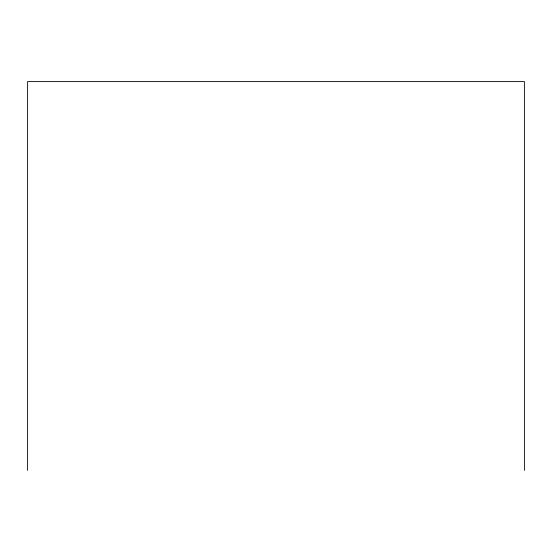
<?xml version="1.0" encoding="UTF-8"?>
<svg xmlns="http://www.w3.org/2000/svg" width="552" height="552" viewBox="0 0 552 552"><rect width="100%" height="100%" fill="white"/><g stroke="black" fill="none" stroke-linecap="round" stroke-linejoin="round"><path stroke-width="0.83" d="M524.4 470.401L524.4 81.599L27.6 81.599L27.6 470.401"/></g></svg>
